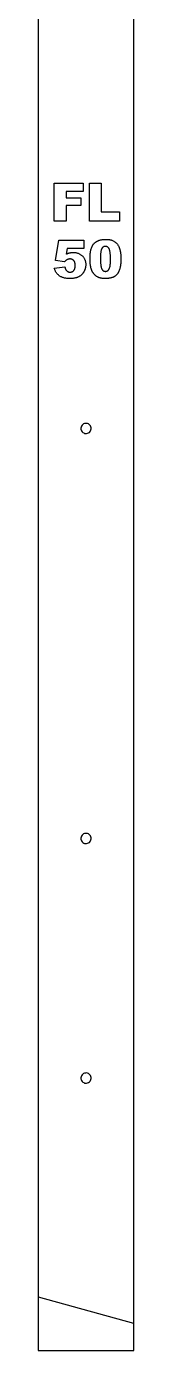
# Model space of a CAD drawing. Extents: x 0 to 3.5, y 0 to 97.
# Drawn here: x 0 to 3.5, y 0 to 48.5 of the extents above; entities that cross this region are included whole.
import ezdxf

# ---------------------------------------------------------------- set-up
doc = ezdxf.new("R2010")
doc.units = 0
for name, color, linetype in [('FRONT_LEG', 18, 'CONTINUOUS'), ('T3_PROFILE_INSIDE_2', 18, 'CONTINUOUS'), ('T9-T3_POCKET', 18, 'CONTINUOUS'), ('T9_COUNTERSINK_0_6', 18, 'CONTINUOUS')]:
    doc.layers.add(name, color=color, linetype=linetype)

msp = doc.modelspace()

# ---------------------------------------------------------------- linework, layer by layer
at = {"layer": 'FRONT_LEG'}
for points in [[(1.571, 33.827, 0.414214), (1.7, 33.596, 0.414214), (1.931, 33.724, 0.414214), (1.803, 33.956, 0.414214)], [(1.571, 18.809, 0.414214), (1.7, 18.577, 0.414214), (1.931, 18.706, 0.414214), (1.803, 18.938, 0.414214)]]:
    msp.add_lwpolyline(points, format="xyb", close=True, dxfattribs=at)
at = {"layer": 'T3_PROFILE_INSIDE_2'}
msp.add_lwpolyline([(0, 0), (3.5, 0), (3.5, 97), (0, 97)], close=True, dxfattribs=at)
at = {"layer": 'T9-T3_POCKET'}
for points in [[(0.587, 42.76), (1.648, 42.76), (1.648, 42.461), (1.018, 42.461), (1.018, 42.219), (1.556, 42.219), (1.556, 41.939), (1.018, 41.939), (1.018, 41.372), (0.587, 41.372)], [(1.879, 42.76), (2.308, 42.76), (2.308, 41.714), (2.977, 41.714), (2.977, 41.372), (1.879, 41.372)], [(0.76, 40.678), (1.675, 40.678), (1.675, 40.37), (1.055, 40.37), (1.022, 40.162), (1.038, 40.169), (1.054, 40.176), (1.07, 40.182), (1.086, 40.188), (1.102, 40.194), (1.118, 40.199), (1.134, 40.203), (1.149, 40.207), (1.165, 40.211), (1.181, 40.214), (1.196, 40.217), (1.212, 40.219), (1.227, 40.22), (1.243, 40.222), (1.258, 40.222), (1.274, 40.222), (1.3, 40.222), (1.325, 40.22), (1.349, 40.218), (1.373, 40.215), (1.396, 40.21), (1.419, 40.205), (1.441, 40.198), (1.462, 40.191), (1.483, 40.183), (1.503, 40.173), (1.523, 40.163), (1.542, 40.152), (1.56, 40.139), (1.578, 40.126), (1.595, 40.112), (1.612, 40.097), (1.628, 40.081), (1.642, 40.064), (1.656, 40.047), (1.669, 40.029), (1.68, 40.011), (1.691, 39.993), (1.7, 39.974), (1.709, 39.954), (1.717, 39.934), (1.723, 39.914), (1.729, 39.893), (1.733, 39.871), (1.737, 39.849), (1.739, 39.826), (1.741, 39.803), (1.742, 39.779), (1.741, 39.763), (1.74, 39.746), (1.739, 39.729), (1.737, 39.713), (1.735, 39.696), (1.732, 39.68), (1.729, 39.664), (1.725, 39.648), (1.72, 39.631), (1.715, 39.615), (1.71, 39.599), (1.704, 39.584), (1.697, 39.568), (1.69, 39.552), (1.683, 39.536), (1.675, 39.521), (1.666, 39.506), (1.657, 39.491), (1.648, 39.476), (1.638, 39.463), (1.628, 39.449), (1.617, 39.436), (1.606, 39.424), (1.594, 39.412), (1.582, 39.4), (1.57, 39.389), (1.557, 39.378), (1.543, 39.368), (1.529, 39.358), (1.515, 39.349), (1.501, 39.34), (1.485, 39.332), (1.47, 39.324), (1.454, 39.316), (1.437, 39.309), (1.42, 39.303), (1.402, 39.297), (1.384, 39.292), (1.365, 39.287), (1.346, 39.283), (1.326, 39.279), (1.305, 39.275), (1.284, 39.273), (1.263, 39.27), (1.241, 39.269), (1.218, 39.267), (1.195, 39.267), (1.172, 39.266), (1.138, 39.267), (1.105, 39.268), (1.074, 39.27), (1.044, 39.273), (1.015, 39.276), (0.988, 39.281), (0.961, 39.286), (0.936, 39.292), (0.912, 39.299), (0.889, 39.307), (0.867, 39.315), (0.846, 39.325), (0.825, 39.335), (0.806, 39.346), (0.787, 39.357), (0.77, 39.37), (0.753, 39.383), (0.737, 39.397), (0.722, 39.411), (0.708, 39.425), (0.694, 39.44), (0.681, 39.455), (0.67, 39.471), (0.658, 39.487), (0.648, 39.504), (0.638, 39.522), (0.629, 39.54), (0.619, 39.56), (0.611, 39.581), (0.603, 39.603), (0.595, 39.626), (0.587, 39.65), (0.978, 39.692), (0.979, 39.681), (0.982, 39.67), (0.984, 39.659), (0.987, 39.648), (0.99, 39.638), (0.993, 39.628), (0.997, 39.619), (1.001, 39.61), (1.005, 39.601), (1.01, 39.593), (1.015, 39.585), (1.02, 39.577), (1.026, 39.57), (1.031, 39.563), (1.037, 39.556), (1.044, 39.55), (1.05, 39.544), (1.057, 39.538), (1.064, 39.533), (1.071, 39.528), (1.078, 39.524), (1.086, 39.52), (1.093, 39.516), (1.101, 39.513), (1.109, 39.51), (1.117, 39.508), (1.125, 39.506), (1.133, 39.504), (1.142, 39.503), (1.15, 39.502), (1.159, 39.501), (1.168, 39.501), (1.178, 39.501), (1.187, 39.502), (1.197, 39.503), (1.206, 39.505), (1.215, 39.507), (1.224, 39.51), (1.233, 39.513), (1.241, 39.516), (1.249, 39.52), (1.257, 39.525), (1.265, 39.53), (1.273, 39.535), (1.28, 39.541), (1.287, 39.548), (1.294, 39.555), (1.301, 39.562), (1.307, 39.57), (1.313, 39.578), (1.319, 39.587), (1.324, 39.596), (1.329, 39.606), (1.333, 39.616), (1.337, 39.627), (1.34, 39.638), (1.343, 39.65), (1.346, 39.662), (1.348, 39.674), (1.35, 39.688), (1.352, 39.701), (1.353, 39.715), (1.353, 39.729), (1.353, 39.744), (1.353, 39.76), (1.353, 39.774), (1.351, 39.789), (1.35, 39.802), (1.348, 39.815), (1.346, 39.828), (1.343, 39.84), (1.34, 39.852), (1.337, 39.863), (1.333, 39.873), (1.328, 39.884), (1.324, 39.893), (1.318, 39.902), (1.313, 39.911), (1.307, 39.919), (1.3, 39.926), (1.294, 39.933), (1.287, 39.94), (1.279, 39.946), (1.272, 39.951), (1.264, 39.957), (1.256, 39.961), (1.247, 39.966), (1.239, 39.969), (1.23, 39.973), (1.22, 39.976), (1.211, 39.978), (1.201, 39.98), (1.191, 39.982), (1.181, 39.983), (1.17, 39.984), (1.159, 39.984), (1.145, 39.983), (1.132, 39.982), (1.118, 39.98), (1.104, 39.977), (1.091, 39.973), (1.078, 39.968), (1.064, 39.963), (1.051, 39.956), (1.042, 39.951), (1.031, 39.944), (1.021, 39.937), (1.011, 39.928), (1, 39.919), (0.989, 39.908), (0.978, 39.897), (0.966, 39.884), (0.638, 39.932)], [(1.897, 39.99), (1.897, 40.038), (1.899, 40.085), (1.9, 40.107), (1.902, 40.13), (1.904, 40.151), (1.906, 40.173), (1.908, 40.193), (1.911, 40.214), (1.914, 40.234), (1.917, 40.253), (1.92, 40.272), (1.924, 40.29), (1.928, 40.308), (1.932, 40.326), (1.937, 40.343), (1.942, 40.36), (1.947, 40.376), (1.952, 40.391), (1.958, 40.407), (1.964, 40.421), (1.97, 40.436), (1.977, 40.449), (1.984, 40.463), (1.991, 40.476), (1.998, 40.488), (2.006, 40.5), (2.014, 40.512), (2.022, 40.523), (2.031, 40.533), (2.039, 40.543), (2.048, 40.553), (2.058, 40.563), (2.067, 40.572), (2.077, 40.58), (2.087, 40.589), (2.098, 40.597), (2.109, 40.605), (2.12, 40.613), (2.131, 40.62), (2.143, 40.627), (2.155, 40.633), (2.167, 40.64), (2.18, 40.646), (2.192, 40.651), (2.206, 40.657), (2.219, 40.662), (2.233, 40.667), (2.247, 40.671), (2.261, 40.675), (2.276, 40.679), (2.29, 40.683), (2.306, 40.686), (2.321, 40.689), (2.337, 40.692), (2.353, 40.694), (2.369, 40.696), (2.386, 40.698), (2.403, 40.699), (2.42, 40.7), (2.437, 40.701), (2.455, 40.701), (2.473, 40.701), (2.508, 40.701), (2.54, 40.699), (2.556, 40.698), (2.571, 40.697), (2.586, 40.695), (2.601, 40.693), (2.615, 40.691), (2.629, 40.688), (2.642, 40.685), (2.655, 40.682), (2.668, 40.679), (2.68, 40.675), (2.692, 40.671), (2.703, 40.667), (2.725, 40.658), (2.746, 40.648), (2.766, 40.638), (2.785, 40.627), (2.803, 40.616), (2.82, 40.603), (2.835, 40.591), (2.85, 40.577), (2.864, 40.563), (2.877, 40.549), (2.889, 40.535), (2.901, 40.52), (2.912, 40.506), (2.922, 40.491), (2.931, 40.476), (2.94, 40.461), (2.948, 40.445), (2.955, 40.429), (2.962, 40.412), (2.969, 40.394), (2.975, 40.376), (2.981, 40.358), (2.987, 40.338), (2.992, 40.318), (2.997, 40.299), (3.001, 40.279), (3.005, 40.259), (3.009, 40.24), (3.013, 40.22), (3.016, 40.2), (3.019, 40.18), (3.021, 40.159), (3.024, 40.139), (3.026, 40.119), (3.027, 40.098), (3.029, 40.078), (3.03, 40.057), (3.03, 40.036), (3.031, 40.015), (3.031, 39.994), (3.03, 39.948), (3.029, 39.903), (3.026, 39.86), (3.023, 39.818), (3.018, 39.778), (3.016, 39.759), (3.013, 39.739), (3.01, 39.721), (3.006, 39.703), (3.003, 39.685), (2.999, 39.667), (2.995, 39.65), (2.991, 39.633), (2.986, 39.617), (2.981, 39.601), (2.976, 39.586), (2.971, 39.571), (2.965, 39.556), (2.959, 39.542), (2.953, 39.528), (2.947, 39.514), (2.94, 39.501), (2.933, 39.488), (2.926, 39.476), (2.919, 39.464), (2.911, 39.453), (2.903, 39.441), (2.895, 39.431), (2.886, 39.42), (2.878, 39.41), (2.868, 39.4), (2.859, 39.391), (2.849, 39.382), (2.838, 39.373), (2.828, 39.365), (2.817, 39.357), (2.805, 39.349), (2.793, 39.342), (2.781, 39.335), (2.769, 39.328), (2.756, 39.322), (2.743, 39.316), (2.729, 39.31), (2.715, 39.305), (2.701, 39.3), (2.686, 39.295), (2.671, 39.291), (2.656, 39.287), (2.64, 39.283), (2.624, 39.28), (2.608, 39.277), (2.591, 39.275), (2.574, 39.272), (2.556, 39.271), (2.538, 39.269), (2.52, 39.268), (2.501, 39.267), (2.482, 39.266), (2.463, 39.266), (2.441, 39.266), (2.42, 39.267), (2.4, 39.268), (2.38, 39.27), (2.36, 39.272), (2.341, 39.274), (2.323, 39.277), (2.305, 39.28), (2.287, 39.284), (2.27, 39.288), (2.254, 39.293), (2.238, 39.298), (2.223, 39.303), (2.208, 39.309), (2.194, 39.315), (2.18, 39.322), (2.167, 39.329), (2.153, 39.337), (2.141, 39.345), (2.128, 39.353), (2.116, 39.362), (2.104, 39.371), (2.093, 39.381), (2.082, 39.391), (2.071, 39.401), (2.06, 39.412), (2.05, 39.424), (2.04, 39.435), (2.03, 39.447), (2.021, 39.46), (2.012, 39.473), (2.003, 39.486), (1.997, 39.496), (1.991, 39.506), (1.985, 39.517), (1.979, 39.528), (1.974, 39.539), (1.968, 39.551), (1.963, 39.564), (1.958, 39.577), (1.953, 39.59), (1.949, 39.604), (1.94, 39.633), (1.932, 39.663), (1.925, 39.696), (1.918, 39.729), (1.912, 39.764), (1.908, 39.799), (1.904, 39.836), (1.901, 39.873), (1.899, 39.911), (1.897, 39.95)], [(2.279, 39.989), (2.279, 39.956), (2.28, 39.925), (2.281, 39.895), (2.282, 39.867), (2.284, 39.839), (2.286, 39.813), (2.288, 39.789), (2.291, 39.766), (2.294, 39.744), (2.298, 39.723), (2.301, 39.704), (2.306, 39.686), (2.31, 39.669), (2.315, 39.653), (2.32, 39.639), (2.326, 39.626), (2.332, 39.615), (2.338, 39.604), (2.345, 39.594), (2.352, 39.584), (2.36, 39.575), (2.367, 39.567), (2.375, 39.56), (2.384, 39.554), (2.392, 39.548), (2.401, 39.543), (2.41, 39.539), (2.42, 39.536), (2.43, 39.533), (2.44, 39.531), (2.451, 39.53), (2.462, 39.529), (2.469, 39.53), (2.476, 39.53), (2.483, 39.531), (2.49, 39.532), (2.497, 39.533), (2.504, 39.535), (2.51, 39.537), (2.517, 39.54), (2.523, 39.542), (2.529, 39.546), (2.535, 39.549), (2.541, 39.553), (2.547, 39.557), (2.553, 39.561), (2.558, 39.566), (2.564, 39.571), (2.569, 39.576), (2.574, 39.582), (2.579, 39.588), (2.584, 39.594), (2.588, 39.601), (2.593, 39.608), (2.597, 39.616), (2.601, 39.624), (2.605, 39.632), (2.609, 39.641), (2.616, 39.659), (2.622, 39.679), (2.627, 39.701), (2.63, 39.712), (2.632, 39.725), (2.636, 39.752), (2.64, 39.782), (2.642, 39.815), (2.645, 39.851), (2.646, 39.89), (2.647, 39.933), (2.648, 39.978), (2.647, 40.012), (2.647, 40.044), (2.646, 40.075), (2.645, 40.105), (2.643, 40.133), (2.641, 40.16), (2.639, 40.185), (2.636, 40.209), (2.633, 40.232), (2.629, 40.253), (2.625, 40.273), (2.621, 40.291), (2.617, 40.308), (2.612, 40.323), (2.606, 40.337), (2.601, 40.35), (2.595, 40.361), (2.588, 40.372), (2.581, 40.382), (2.574, 40.391), (2.567, 40.4), (2.559, 40.408), (2.551, 40.415), (2.542, 40.421), (2.533, 40.427), (2.524, 40.432), (2.514, 40.436), (2.504, 40.439), (2.494, 40.442), (2.483, 40.443), (2.472, 40.445), (2.46, 40.445), (2.448, 40.445), (2.437, 40.443), (2.426, 40.442), (2.416, 40.439), (2.406, 40.435), (2.396, 40.431), (2.387, 40.426), (2.378, 40.421), (2.369, 40.414), (2.361, 40.407), (2.354, 40.399), (2.346, 40.39), (2.34, 40.381), (2.333, 40.371), (2.327, 40.36), (2.322, 40.348), (2.317, 40.335), (2.312, 40.321), (2.307, 40.306), (2.303, 40.289), (2.299, 40.271), (2.296, 40.252), (2.293, 40.231), (2.29, 40.21), (2.287, 40.186), (2.285, 40.162), (2.283, 40.136), (2.282, 40.109), (2.281, 40.081), (2.28, 40.052), (2.279, 40.021)]]:
    msp.add_lwpolyline(points, close=True, dxfattribs=at)
at = {"layer": 'T9_COUNTERSINK_0_6'}
msp.add_lwpolyline([(1.803, 10.159, 0.414214), (1.571, 10.031, 0.414214), (1.7, 9.799, 0.414214), (1.931, 9.928, 0.414214)], format="xyb", close=True, dxfattribs=at)
msp.add_lwpolyline([(0.002, 1.967), (3.494, 1)], dxfattribs=at)

doc.saveas('drawing.dxf')
